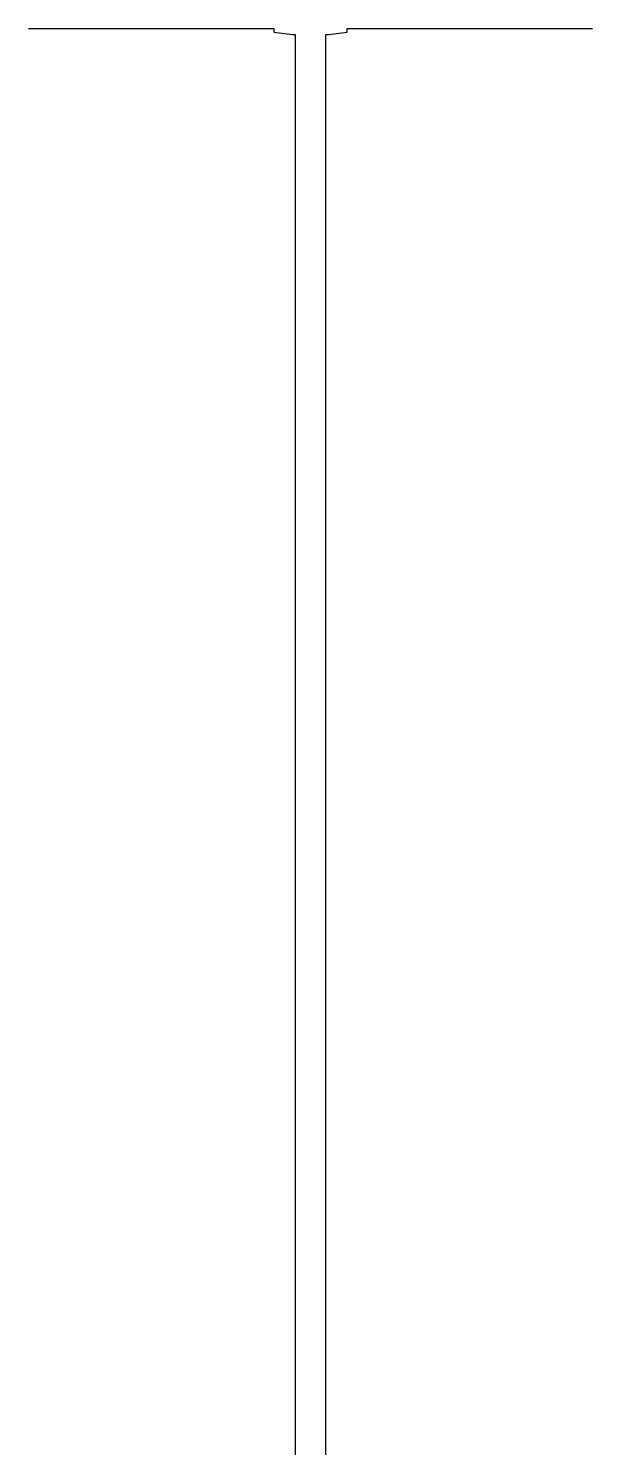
# Model space of a CAD drawing. Header units: inches. Extents: x -6 to 158, y 10 to 161.
# Drawn here: x 63.853 to 64.253, y 35.877 to 36.885 of the extents above; entities that cross this region are included whole.
import ezdxf

# ---------------------------------------------------------------- set-up
doc = ezdxf.new("R2010")
doc.units = ezdxf.units.IN
doc.header["$MEASUREMENT"] = 0
doc.layers.add('5 Muebles', color=1, linetype='Continuous')

msp = doc.modelspace()

# ---------------------------------------------------------------- linework, layer by layer
at = {"layer": '5 Muebles', "color": 251}
for p, q in [((63.8532, 36.8848), (64.0272, 36.8848)), ((64.0272, 36.8848), (64.0272, 36.8821)), ((64.0793, 36.8848), (64.2533, 36.8848)), ((64.0793, 36.8821), (64.0793, 36.8848)), ((64.0272, 36.8821), (64.0405, 36.8805)), ((64.0405, 36.8805), (64.0423, 36.8805)), ((64.0423, 36.8805), (64.0423, 35.3162)), ((64.0642, 36.8805), (64.0659, 36.8805)), ((64.0642, 35.3162), (64.0642, 36.8805)), ((64.0659, 36.8805), (64.0793, 36.8821))]:
    msp.add_line(p, q, dxfattribs=at)

doc.saveas('drawing.dxf')
